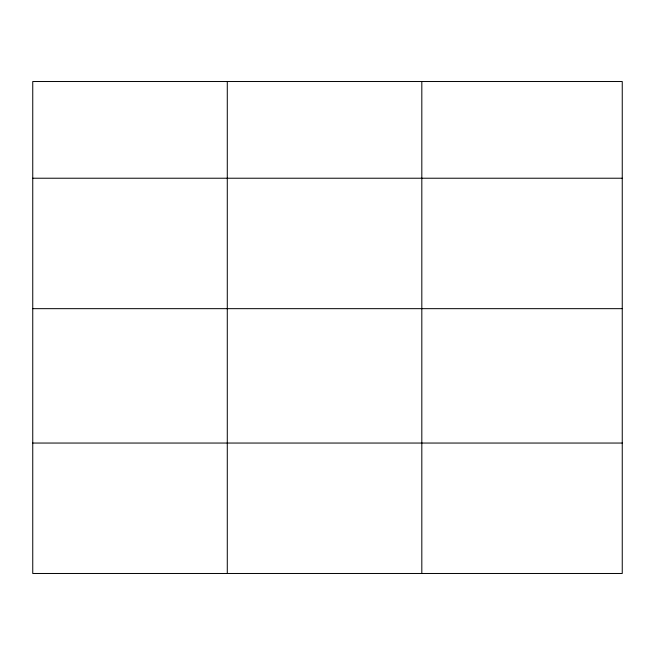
<?xml version="1.0" encoding="UTF-8"?>
<svg xmlns="http://www.w3.org/2000/svg" width="655" height="655" viewBox="0 0 655 655"><rect width="100%" height="100%" fill="white"/><g stroke="black" fill="none" stroke-linecap="round" stroke-linejoin="round"><path stroke-width="0.98" d="M622.25 308.661L622.25 81.523L32.75 81.523L32.75 573.477L622.25 573.477L622.25 308.661L32.75 308.661M32.75 178.226L622.25 178.226M32.75 443.05L622.25 443.05M421.82 81.523L421.82 573.477M227.285 81.523L227.285 573.477"/></g></svg>
